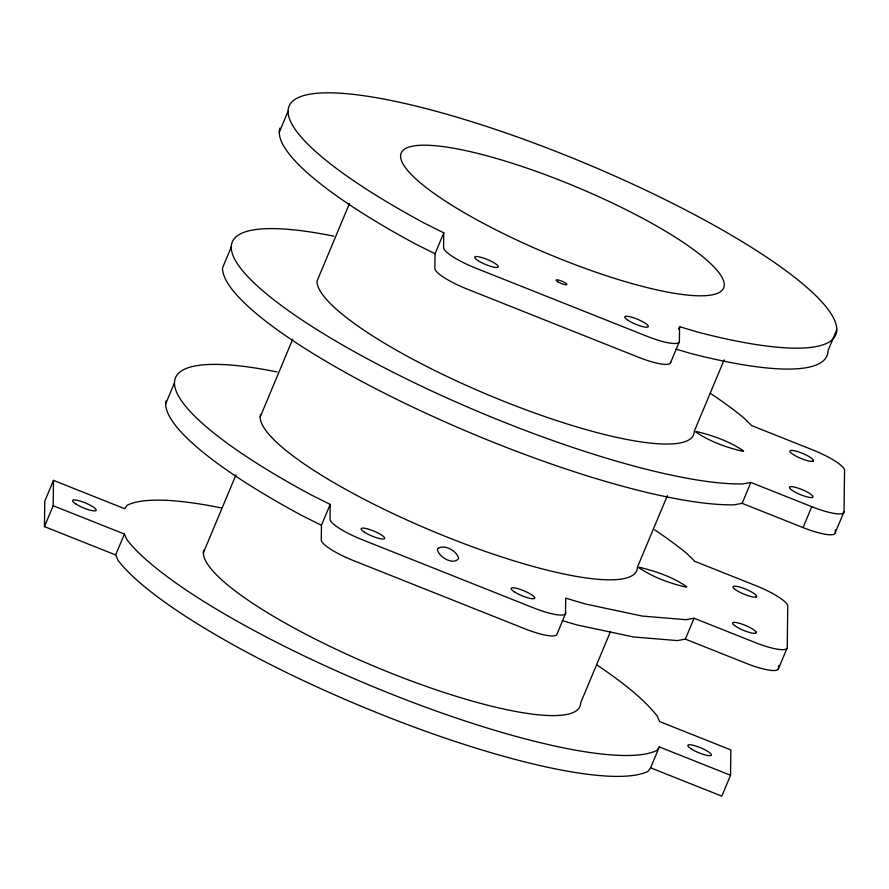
<?xml version="1.0" encoding="UTF-8"?>
<svg xmlns="http://www.w3.org/2000/svg" width="889" height="889" viewBox="0 0 889 889"><rect width="100%" height="100%" fill="white"/><g stroke="black" fill="none" stroke-linecap="round" stroke-linejoin="round"><path stroke-width="1.33" d="M650.592 767.818L721.812 796.155L730.547 775.264L659.327 746.927L650.592 767.818L648.103 771.308A296.293 61.608 22.7 0 1 382.47 714.912A296.293 61.608 22.7 0 1 118.048 560.381L115.67 554.947L44.45 526.61L44.761 501.263L53.496 480.371L124.716 508.719L127.216 505.219A296.293 61.608 22.7 0 1 221.572 507.986M44.45 526.61L53.184 505.719L53.496 480.371M277.024 371.935A296.293 61.608 22.7 0 0 310.928 494.784L330.197 504.396L321.451 525.277L321.273 539.979A34.727 7.223 22.7 0 0 353.333 560.526L524.81 628.767A34.727 7.223 22.7 0 0 556.781 634.713L565.804 612.921M330.197 504.396L330.008 519.087A34.727 7.223 22.7 0 0 362.067 539.645L533.556 607.887A34.727 7.223 22.7 0 0 565.515 613.821L565.704 598.141L585.295 603.975L642.258 616.066L686.03 619.7L694.076 618.233L754.994 642.469A34.727 7.223 22.7 0 0 787.243 647.514L787.754 606.131A34.727 7.223 22.7 0 0 755.694 585.584L694.776 561.337L686.841 553.503A296.293 61.608 22.7 0 0 654.682 529.844M678.54 329.13L679.574 326.674L698.887 332.419A296.293 61.608 22.7 0 0 773.119 261.588A296.293 61.608 22.7 0 0 352.755 94.312A296.293 61.608 22.7 0 0 424.52 223.239L443.789 232.84L435.043 253.732L434.865 268.434A34.727 7.223 22.7 0 0 466.925 288.981L638.402 357.222A34.727 7.223 22.7 0 0 670.65 362.256M443.789 232.84L443.6 247.542A34.727 7.223 22.7 0 0 475.659 268.1L647.148 336.331A34.727 7.223 22.7 0 0 679.396 341.376L679.574 326.674M730.547 775.264L730.858 749.927L659.638 721.579L657.26 716.156A296.293 61.608 22.7 0 0 596.663 664.794M778.542 665.639L778.508 668.395A34.727 7.223 22.7 0 1 746.26 663.361L685.341 639.113L677.285 640.591L633.513 636.957L576.561 624.856L562.192 620.589M231.24 247.086L222.506 267.978A296.293 61.608 22.7 0 0 425.075 412.852A296.293 61.608 22.7 0 0 734.081 504.819L742.126 503.341L803.056 527.588A34.727 7.223 22.7 0 0 835.304 532.622L835.338 529.866M835.304 532.622L844.039 511.742L844.55 470.359A34.727 7.223 22.7 0 0 812.49 449.812L751.572 425.564L743.637 417.73A296.293 61.608 22.7 0 0 710.255 393.249M165.71 403.75L174.444 382.859M279.302 132.205L288.036 111.314M115.67 554.947L124.404 534.056L53.184 505.719M203.392 552.758L235.963 474.893M260.188 416.985L292.759 339.12M349.555 203.348L316.984 281.213A203.703 42.35 22.7 0 0 505.052 401.784A203.703 42.35 22.7 0 0 694.242 431.343L724.146 359.856M670.373 363.168L679.107 342.276M610.554 631.401L580.65 702.888A203.703 42.35 22.7 0 1 386.004 671.139A203.703 42.35 22.7 0 1 203.737 550.247M667.35 495.629L637.446 567.115A203.703 42.35 22.7 0 1 442.8 535.367A203.703 42.35 22.7 0 1 260.533 414.474M685.341 639.113L694.076 618.233M742.126 503.341L750.872 482.46L811.79 506.697A34.727 7.223 22.7 0 0 844.039 511.742M836.782 329.686L828.048 350.577A296.293 61.608 22.7 0 1 690.153 353.311L675.984 349.099M803.056 527.588L811.79 506.697M778.219 669.306L786.954 648.414M659.327 746.927L656.838 750.416A296.293 61.608 22.7 0 1 391.204 694.02A296.293 61.608 22.7 0 1 126.783 539.49L124.404 534.056M750.872 482.46L742.826 483.927A296.293 61.608 22.7 0 1 326.685 335.631A296.293 61.608 22.7 0 1 333.82 236.163M435.043 253.732L415.774 244.131A296.293 61.608 22.7 0 1 279.935 128.127M321.451 525.277L302.182 515.676A296.293 61.608 22.7 0 1 165.999 400.983M437.721 548.446L437.332 549.791C439.099 557.236 453.69 565.782 458.768 558.325C456.446 550.68 444.967 544.157 437.721 548.446M696.465 431.543L695.631 431.887C709.589 441.4 726.346 447.5 742.837 451.345L743.671 451.001C729.747 441.433 712.878 435.51 696.465 431.543M639.669 567.326L638.835 567.66C652.793 577.172 669.55 583.273 686.041 587.129L686.875 586.784C672.962 577.205 656.082 571.283 639.669 567.326M813.024 461.158L811.835 461.369A12.735 2.645 22.7 0 1 791.966 453.679A12.735 2.645 22.7 0 1 799.633 452.268A12.735 2.645 22.7 0 1 813.024 461.158M756.228 596.93L755.039 597.152A12.735 2.645 22.7 0 1 735.17 589.451A12.735 2.645 22.7 0 1 742.837 588.051A12.735 2.645 22.7 0 1 756.228 596.93M812.602 495.884L811.424 494.728A12.735 2.645 22.7 0 0 791.566 486.616A12.735 2.645 22.7 0 0 799.122 494.073A12.735 2.645 22.7 0 0 812.602 495.884M755.806 631.657L754.628 630.501A12.735 2.645 22.7 0 0 734.77 622.389A12.735 2.645 22.7 0 0 742.326 629.856A12.735 2.645 22.7 0 0 755.806 631.657M447.634 202.57A174.766 36.338 22.7 0 0 718.612 292.814A174.766 36.338 22.7 0 0 520.987 166.11A174.766 36.338 22.7 0 0 447.634 202.57M628.19 320.418A12.735 2.645 22.7 0 0 647.937 326.996A12.735 2.645 22.7 0 0 633.535 317.762A12.735 2.645 22.7 0 0 628.19 320.418M478.149 260.71A12.735 2.645 22.7 0 0 497.884 267.289A12.735 2.645 22.7 0 0 483.483 258.054A12.735 2.645 22.7 0 0 478.149 260.71M514.598 591.974A12.735 2.645 22.7 0 0 534.345 598.541A12.735 2.645 22.7 0 0 519.943 589.318A12.735 2.645 22.7 0 0 514.598 591.974M364.557 532.255A12.735 2.645 22.7 0 0 384.292 538.834A12.735 2.645 22.7 0 0 369.902 529.6A12.735 2.645 22.7 0 0 364.557 532.255M557.714 281.713A5.79 1.2 22.7 0 0 566.682 284.702A5.79 1.2 22.7 0 0 560.137 280.502A5.79 1.2 22.7 0 0 557.714 281.713M76.065 504.107A12.735 2.645 22.7 0 0 95.801 510.686A12.735 2.645 22.7 0 0 81.41 501.452A12.735 2.645 22.7 0 0 76.065 504.107M691.264 748.927A12.735 2.645 22.7 0 0 711 755.494A12.735 2.645 22.7 0 0 696.609 746.271A12.735 2.645 22.7 0 0 691.264 748.927"/></g></svg>
